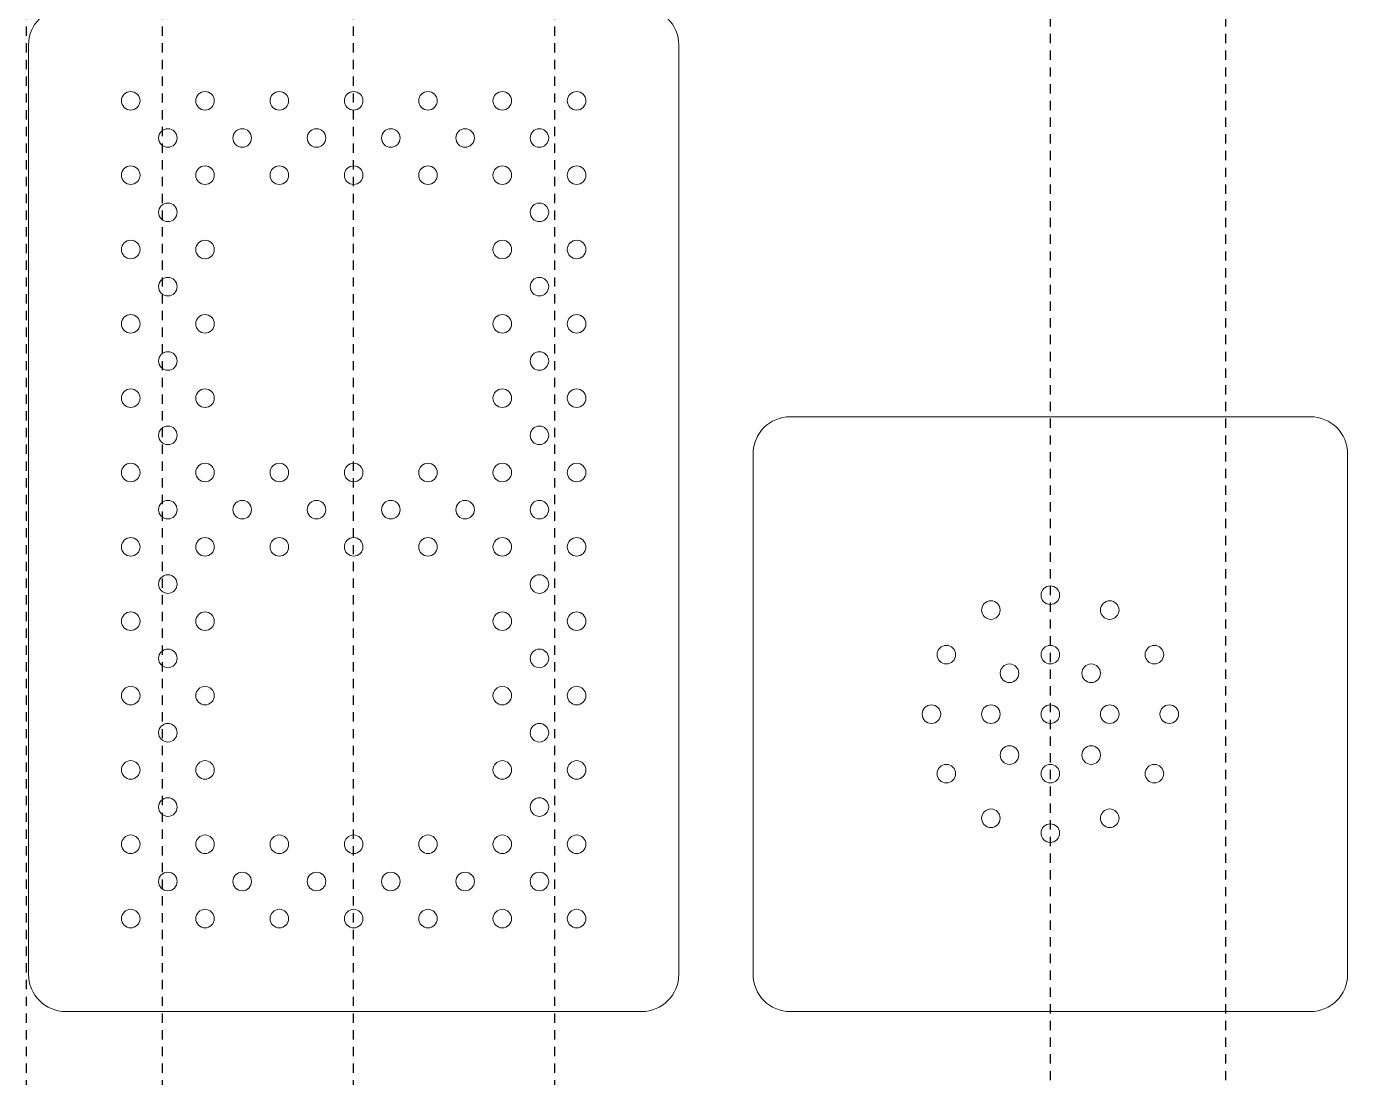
# Model space of a CAD drawing. Header units: inches. Extents: x 300 to 400, y -177 to 73.
# Drawn here: x 328.03 to 345.81, y -49.66 to -35.52 of the extents above; entities that cross this region are included whole.
import ezdxf

# ---------------------------------------------------------------- set-up
doc = ezdxf.new("R2010")
doc.units = ezdxf.units.IN
doc.header["$MEASUREMENT"] = 0
doc.linetypes.add('HIDDEN2', pattern=[0.1875, 0.125, -0.0625])
doc.layers.add('ScoreBone', color=5, linetype='Continuous')

msp = doc.modelspace()

# ---------------------------------------------------------------- linework, layer by layer
at = {"layer": 'ScoreBone', "color": 1, "linetype": 'HIDDEN2'}
for p, q in [((328.029, -68.268), (328.029, 73.232)), ((329.858, -95.268), (329.858, 73.232)), ((332.432, -54.768), (332.432, 73.232)), ((335.137, -81.768), (335.137, 73.232)), ((341.807, -87.268), (341.807, 73.232)), ((344.168, -100.768), (344.168, 73.232))]:
    msp.add_line(p, q, dxfattribs=at)
at = {"layer": 'ScoreBone', "lineweight": 5}
for points in [[(328.057, -35.768), (328.057, -35.492), (328.282, -35.268), (328.557, -35.268)], [(336.307, -35.268), (336.582, -35.268), (336.807, -35.492), (336.807, -35.768)], [(328.057, -48.268), (328.057, -48.268), (328.057, -35.768), (328.057, -35.768)], [(336.807, -35.768), (336.807, -35.768), (336.807, -48.268), (336.807, -48.268)], [(337.807, -41.268), (337.807, -40.992), (338.03, -40.768), (338.307, -40.768)], [(338.307, -40.768), (338.307, -40.768), (345.307, -40.768), (345.307, -40.768)], [(345.307, -40.768), (345.583, -40.768), (345.807, -40.992), (345.807, -41.268)], [(337.807, -48.268), (337.807, -48.268), (337.807, -41.268), (337.807, -41.268)], [(345.807, -41.268), (345.807, -41.268), (345.807, -48.268), (345.807, -48.268)], [(328.557, -48.768), (328.282, -48.768), (328.057, -48.544), (328.057, -48.268)], [(336.807, -48.268), (336.807, -48.544), (336.582, -48.768), (336.307, -48.768)], [(338.307, -48.768), (338.03, -48.768), (337.807, -48.544), (337.807, -48.268)], [(345.807, -48.268), (345.807, -48.544), (345.583, -48.768), (345.307, -48.768)], [(336.307, -48.768), (336.307, -48.768), (328.557, -48.768), (328.557, -48.768)], [(345.307, -48.768), (345.307, -48.768), (338.307, -48.768), (338.307, -48.768)]]:
    msp.add_open_spline(points, degree=3, dxfattribs=at)
for points in [[(329.557, -36.518), (329.557, -36.587), (329.5, -36.643), (329.432, -36.643), (329.364, -36.643), (329.307, -36.587), (329.307, -36.518), (329.307, -36.449), (329.364, -36.393), (329.432, -36.393), (329.5, -36.393), (329.557, -36.449), (329.557, -36.518)], [(330.557, -36.518), (330.557, -36.587), (330.5, -36.643), (330.432, -36.643), (330.364, -36.643), (330.307, -36.587), (330.307, -36.518), (330.307, -36.449), (330.364, -36.393), (330.432, -36.393), (330.5, -36.393), (330.557, -36.449), (330.557, -36.518)], [(331.557, -36.518), (331.557, -36.587), (331.5, -36.643), (331.432, -36.643), (331.364, -36.643), (331.307, -36.587), (331.307, -36.518), (331.307, -36.449), (331.364, -36.393), (331.432, -36.393), (331.5, -36.393), (331.557, -36.449), (331.557, -36.518)], [(332.557, -36.518), (332.557, -36.587), (332.5, -36.643), (332.432, -36.643), (332.364, -36.643), (332.307, -36.587), (332.307, -36.518), (332.307, -36.449), (332.364, -36.393), (332.432, -36.393), (332.5, -36.393), (332.557, -36.449), (332.557, -36.518)], [(333.557, -36.518), (333.557, -36.587), (333.5, -36.643), (333.432, -36.643), (333.364, -36.643), (333.307, -36.587), (333.307, -36.518), (333.307, -36.449), (333.364, -36.393), (333.432, -36.393), (333.5, -36.393), (333.557, -36.449), (333.557, -36.518)], [(334.557, -36.518), (334.557, -36.587), (334.5, -36.643), (334.432, -36.643), (334.364, -36.643), (334.307, -36.587), (334.307, -36.518), (334.307, -36.449), (334.364, -36.393), (334.432, -36.393), (334.5, -36.393), (334.557, -36.449), (334.557, -36.518)], [(335.557, -36.518), (335.557, -36.587), (335.5, -36.643), (335.432, -36.643), (335.364, -36.643), (335.307, -36.587), (335.307, -36.518), (335.307, -36.449), (335.364, -36.393), (335.432, -36.393), (335.5, -36.393), (335.557, -36.449), (335.557, -36.518)], [(330.057, -37.018), (330.057, -37.087), (330, -37.143), (329.932, -37.143), (329.864, -37.143), (329.807, -37.087), (329.807, -37.018), (329.807, -36.949), (329.864, -36.893), (329.932, -36.893), (330, -36.893), (330.057, -36.949), (330.057, -37.018)], [(331.057, -37.018), (331.057, -37.087), (331, -37.143), (330.932, -37.143), (330.864, -37.143), (330.807, -37.087), (330.807, -37.018), (330.807, -36.949), (330.864, -36.893), (330.932, -36.893), (331, -36.893), (331.057, -36.949), (331.057, -37.018)], [(332.057, -37.018), (332.057, -37.087), (332, -37.143), (331.932, -37.143), (331.864, -37.143), (331.807, -37.087), (331.807, -37.018), (331.807, -36.949), (331.864, -36.893), (331.932, -36.893), (332, -36.893), (332.057, -36.949), (332.057, -37.018)], [(333.057, -37.018), (333.057, -37.087), (333, -37.143), (332.932, -37.143), (332.864, -37.143), (332.807, -37.087), (332.807, -37.018), (332.807, -36.949), (332.864, -36.893), (332.932, -36.893), (333, -36.893), (333.057, -36.949), (333.057, -37.018)], [(334.057, -37.018), (334.057, -37.087), (334, -37.143), (333.932, -37.143), (333.864, -37.143), (333.807, -37.087), (333.807, -37.018), (333.807, -36.949), (333.864, -36.893), (333.932, -36.893), (334, -36.893), (334.057, -36.949), (334.057, -37.018)], [(335.057, -37.018), (335.057, -37.087), (335, -37.143), (334.932, -37.143), (334.864, -37.143), (334.807, -37.087), (334.807, -37.018), (334.807, -36.949), (334.864, -36.893), (334.932, -36.893), (335, -36.893), (335.057, -36.949), (335.057, -37.018)], [(329.557, -37.518), (329.557, -37.587), (329.5, -37.643), (329.432, -37.643), (329.364, -37.643), (329.307, -37.587), (329.307, -37.518), (329.307, -37.449), (329.364, -37.393), (329.432, -37.393), (329.5, -37.393), (329.557, -37.449), (329.557, -37.518)], [(330.557, -37.518), (330.557, -37.587), (330.5, -37.643), (330.432, -37.643), (330.364, -37.643), (330.307, -37.587), (330.307, -37.518), (330.307, -37.449), (330.364, -37.393), (330.432, -37.393), (330.5, -37.393), (330.557, -37.449), (330.557, -37.518)], [(331.557, -37.518), (331.557, -37.587), (331.5, -37.643), (331.432, -37.643), (331.364, -37.643), (331.307, -37.587), (331.307, -37.518), (331.307, -37.449), (331.364, -37.393), (331.432, -37.393), (331.5, -37.393), (331.557, -37.449), (331.557, -37.518)], [(332.557, -37.518), (332.557, -37.587), (332.5, -37.643), (332.432, -37.643), (332.364, -37.643), (332.307, -37.587), (332.307, -37.518), (332.307, -37.449), (332.364, -37.393), (332.432, -37.393), (332.5, -37.393), (332.557, -37.449), (332.557, -37.518)], [(333.557, -37.518), (333.557, -37.587), (333.5, -37.643), (333.432, -37.643), (333.364, -37.643), (333.307, -37.587), (333.307, -37.518), (333.307, -37.449), (333.364, -37.393), (333.432, -37.393), (333.5, -37.393), (333.557, -37.449), (333.557, -37.518)], [(334.557, -37.518), (334.557, -37.587), (334.5, -37.643), (334.432, -37.643), (334.364, -37.643), (334.307, -37.587), (334.307, -37.518), (334.307, -37.449), (334.364, -37.393), (334.432, -37.393), (334.5, -37.393), (334.557, -37.449), (334.557, -37.518)], [(335.557, -37.518), (335.557, -37.587), (335.5, -37.643), (335.432, -37.643), (335.364, -37.643), (335.307, -37.587), (335.307, -37.518), (335.307, -37.449), (335.364, -37.393), (335.432, -37.393), (335.5, -37.393), (335.557, -37.449), (335.557, -37.518)], [(330.057, -38.018), (330.057, -38.087), (330, -38.143), (329.932, -38.143), (329.864, -38.143), (329.807, -38.087), (329.807, -38.018), (329.807, -37.949), (329.864, -37.893), (329.932, -37.893), (330, -37.893), (330.057, -37.949), (330.057, -38.018)], [(335.057, -38.018), (335.057, -38.087), (335, -38.143), (334.932, -38.143), (334.864, -38.143), (334.807, -38.087), (334.807, -38.018), (334.807, -37.949), (334.864, -37.893), (334.932, -37.893), (335, -37.893), (335.057, -37.949), (335.057, -38.018)], [(329.557, -38.518), (329.557, -38.587), (329.5, -38.643), (329.432, -38.643), (329.364, -38.643), (329.307, -38.587), (329.307, -38.518), (329.307, -38.449), (329.364, -38.393), (329.432, -38.393), (329.5, -38.393), (329.557, -38.449), (329.557, -38.518)], [(330.557, -38.518), (330.557, -38.587), (330.5, -38.643), (330.432, -38.643), (330.364, -38.643), (330.307, -38.587), (330.307, -38.518), (330.307, -38.449), (330.364, -38.393), (330.432, -38.393), (330.5, -38.393), (330.557, -38.449), (330.557, -38.518)], [(334.557, -38.518), (334.557, -38.587), (334.5, -38.643), (334.432, -38.643), (334.364, -38.643), (334.307, -38.587), (334.307, -38.518), (334.307, -38.449), (334.364, -38.393), (334.432, -38.393), (334.5, -38.393), (334.557, -38.449), (334.557, -38.518)], [(335.557, -38.518), (335.557, -38.587), (335.5, -38.643), (335.432, -38.643), (335.364, -38.643), (335.307, -38.587), (335.307, -38.518), (335.307, -38.449), (335.364, -38.393), (335.432, -38.393), (335.5, -38.393), (335.557, -38.449), (335.557, -38.518)], [(330.057, -39.018), (330.057, -39.087), (330, -39.143), (329.932, -39.143), (329.864, -39.143), (329.807, -39.087), (329.807, -39.018), (329.807, -38.949), (329.864, -38.893), (329.932, -38.893), (330, -38.893), (330.057, -38.949), (330.057, -39.018)], [(335.057, -39.018), (335.057, -39.087), (335, -39.143), (334.932, -39.143), (334.864, -39.143), (334.807, -39.087), (334.807, -39.018), (334.807, -38.949), (334.864, -38.893), (334.932, -38.893), (335, -38.893), (335.057, -38.949), (335.057, -39.018)], [(329.557, -39.518), (329.557, -39.587), (329.5, -39.643), (329.432, -39.643), (329.364, -39.643), (329.307, -39.587), (329.307, -39.518), (329.307, -39.449), (329.364, -39.393), (329.432, -39.393), (329.5, -39.393), (329.557, -39.449), (329.557, -39.518)], [(330.557, -39.518), (330.557, -39.587), (330.5, -39.643), (330.432, -39.643), (330.364, -39.643), (330.307, -39.587), (330.307, -39.518), (330.307, -39.449), (330.364, -39.393), (330.432, -39.393), (330.5, -39.393), (330.557, -39.449), (330.557, -39.518)], [(334.557, -39.518), (334.557, -39.587), (334.5, -39.643), (334.432, -39.643), (334.364, -39.643), (334.307, -39.587), (334.307, -39.518), (334.307, -39.449), (334.364, -39.393), (334.432, -39.393), (334.5, -39.393), (334.557, -39.449), (334.557, -39.518)], [(335.557, -39.518), (335.557, -39.587), (335.5, -39.643), (335.432, -39.643), (335.364, -39.643), (335.307, -39.587), (335.307, -39.518), (335.307, -39.449), (335.364, -39.393), (335.432, -39.393), (335.5, -39.393), (335.557, -39.449), (335.557, -39.518)], [(330.057, -40.018), (330.057, -40.087), (330, -40.143), (329.932, -40.143), (329.864, -40.143), (329.807, -40.087), (329.807, -40.018), (329.807, -39.949), (329.864, -39.893), (329.932, -39.893), (330, -39.893), (330.057, -39.949), (330.057, -40.018)], [(335.057, -40.018), (335.057, -40.087), (335, -40.143), (334.932, -40.143), (334.864, -40.143), (334.807, -40.087), (334.807, -40.018), (334.807, -39.949), (334.864, -39.893), (334.932, -39.893), (335, -39.893), (335.057, -39.949), (335.057, -40.018)], [(329.557, -40.518), (329.557, -40.587), (329.5, -40.643), (329.432, -40.643), (329.364, -40.643), (329.307, -40.587), (329.307, -40.518), (329.307, -40.449), (329.364, -40.393), (329.432, -40.393), (329.5, -40.393), (329.557, -40.449), (329.557, -40.518)], [(330.557, -40.518), (330.557, -40.587), (330.5, -40.643), (330.432, -40.643), (330.364, -40.643), (330.307, -40.587), (330.307, -40.518), (330.307, -40.449), (330.364, -40.393), (330.432, -40.393), (330.5, -40.393), (330.557, -40.449), (330.557, -40.518)], [(334.557, -40.518), (334.557, -40.587), (334.5, -40.643), (334.432, -40.643), (334.364, -40.643), (334.307, -40.587), (334.307, -40.518), (334.307, -40.449), (334.364, -40.393), (334.432, -40.393), (334.5, -40.393), (334.557, -40.449), (334.557, -40.518)], [(335.557, -40.518), (335.557, -40.587), (335.5, -40.643), (335.432, -40.643), (335.364, -40.643), (335.307, -40.587), (335.307, -40.518), (335.307, -40.449), (335.364, -40.393), (335.432, -40.393), (335.5, -40.393), (335.557, -40.449), (335.557, -40.518)], [(330.057, -41.018), (330.057, -41.087), (330, -41.143), (329.932, -41.143), (329.864, -41.143), (329.807, -41.087), (329.807, -41.018), (329.807, -40.949), (329.864, -40.893), (329.932, -40.893), (330, -40.893), (330.057, -40.949), (330.057, -41.018)], [(335.057, -41.018), (335.057, -41.087), (335, -41.143), (334.932, -41.143), (334.864, -41.143), (334.807, -41.087), (334.807, -41.018), (334.807, -40.949), (334.864, -40.893), (334.932, -40.893), (335, -40.893), (335.057, -40.949), (335.057, -41.018)], [(329.557, -41.518), (329.557, -41.587), (329.5, -41.643), (329.432, -41.643), (329.364, -41.643), (329.307, -41.587), (329.307, -41.518), (329.307, -41.449), (329.364, -41.393), (329.432, -41.393), (329.5, -41.393), (329.557, -41.449), (329.557, -41.518)], [(330.557, -41.518), (330.557, -41.587), (330.5, -41.643), (330.432, -41.643), (330.364, -41.643), (330.307, -41.587), (330.307, -41.518), (330.307, -41.449), (330.364, -41.393), (330.432, -41.393), (330.5, -41.393), (330.557, -41.449), (330.557, -41.518)], [(331.557, -41.518), (331.557, -41.587), (331.5, -41.643), (331.432, -41.643), (331.364, -41.643), (331.307, -41.587), (331.307, -41.518), (331.307, -41.449), (331.364, -41.393), (331.432, -41.393), (331.5, -41.393), (331.557, -41.449), (331.557, -41.518)], [(332.557, -41.518), (332.557, -41.587), (332.5, -41.643), (332.432, -41.643), (332.364, -41.643), (332.307, -41.587), (332.307, -41.518), (332.307, -41.449), (332.364, -41.393), (332.432, -41.393), (332.5, -41.393), (332.557, -41.449), (332.557, -41.518)], [(333.557, -41.518), (333.557, -41.587), (333.5, -41.643), (333.432, -41.643), (333.364, -41.643), (333.307, -41.587), (333.307, -41.518), (333.307, -41.449), (333.364, -41.393), (333.432, -41.393), (333.5, -41.393), (333.557, -41.449), (333.557, -41.518)], [(334.557, -41.518), (334.557, -41.587), (334.5, -41.643), (334.432, -41.643), (334.364, -41.643), (334.307, -41.587), (334.307, -41.518), (334.307, -41.449), (334.364, -41.393), (334.432, -41.393), (334.5, -41.393), (334.557, -41.449), (334.557, -41.518)], [(335.557, -41.518), (335.557, -41.587), (335.5, -41.643), (335.432, -41.643), (335.364, -41.643), (335.307, -41.587), (335.307, -41.518), (335.307, -41.449), (335.364, -41.393), (335.432, -41.393), (335.5, -41.393), (335.557, -41.449), (335.557, -41.518)], [(330.057, -42.018), (330.057, -42.087), (330, -42.143), (329.932, -42.143), (329.864, -42.143), (329.807, -42.087), (329.807, -42.018), (329.807, -41.949), (329.864, -41.893), (329.932, -41.893), (330, -41.893), (330.057, -41.949), (330.057, -42.018)], [(331.057, -42.018), (331.057, -42.087), (331, -42.143), (330.932, -42.143), (330.864, -42.143), (330.807, -42.087), (330.807, -42.018), (330.807, -41.949), (330.864, -41.893), (330.932, -41.893), (331, -41.893), (331.057, -41.949), (331.057, -42.018)], [(332.057, -42.018), (332.057, -42.087), (332, -42.143), (331.932, -42.143), (331.864, -42.143), (331.807, -42.087), (331.807, -42.018), (331.807, -41.949), (331.864, -41.893), (331.932, -41.893), (332, -41.893), (332.057, -41.949), (332.057, -42.018)], [(333.057, -42.018), (333.057, -42.087), (333, -42.143), (332.932, -42.143), (332.864, -42.143), (332.807, -42.087), (332.807, -42.018), (332.807, -41.949), (332.864, -41.893), (332.932, -41.893), (333, -41.893), (333.057, -41.949), (333.057, -42.018)], [(334.057, -42.018), (334.057, -42.087), (334, -42.143), (333.932, -42.143), (333.864, -42.143), (333.807, -42.087), (333.807, -42.018), (333.807, -41.949), (333.864, -41.893), (333.932, -41.893), (334, -41.893), (334.057, -41.949), (334.057, -42.018)], [(335.057, -42.018), (335.057, -42.087), (335, -42.143), (334.932, -42.143), (334.864, -42.143), (334.807, -42.087), (334.807, -42.018), (334.807, -41.949), (334.864, -41.893), (334.932, -41.893), (335, -41.893), (335.057, -41.949), (335.057, -42.018)], [(329.557, -42.518), (329.557, -42.587), (329.5, -42.643), (329.432, -42.643), (329.364, -42.643), (329.307, -42.587), (329.307, -42.518), (329.307, -42.449), (329.364, -42.393), (329.432, -42.393), (329.5, -42.393), (329.557, -42.449), (329.557, -42.518)], [(330.557, -42.518), (330.557, -42.587), (330.5, -42.643), (330.432, -42.643), (330.364, -42.643), (330.307, -42.587), (330.307, -42.518), (330.307, -42.449), (330.364, -42.393), (330.432, -42.393), (330.5, -42.393), (330.557, -42.449), (330.557, -42.518)], [(331.557, -42.518), (331.557, -42.587), (331.5, -42.643), (331.432, -42.643), (331.364, -42.643), (331.307, -42.587), (331.307, -42.518), (331.307, -42.449), (331.364, -42.393), (331.432, -42.393), (331.5, -42.393), (331.557, -42.449), (331.557, -42.518)], [(332.557, -42.518), (332.557, -42.587), (332.5, -42.643), (332.432, -42.643), (332.364, -42.643), (332.307, -42.587), (332.307, -42.518), (332.307, -42.449), (332.364, -42.393), (332.432, -42.393), (332.5, -42.393), (332.557, -42.449), (332.557, -42.518)], [(333.557, -42.518), (333.557, -42.587), (333.5, -42.643), (333.432, -42.643), (333.364, -42.643), (333.307, -42.587), (333.307, -42.518), (333.307, -42.449), (333.364, -42.393), (333.432, -42.393), (333.5, -42.393), (333.557, -42.449), (333.557, -42.518)], [(334.557, -42.518), (334.557, -42.587), (334.5, -42.643), (334.432, -42.643), (334.364, -42.643), (334.307, -42.587), (334.307, -42.518), (334.307, -42.449), (334.364, -42.393), (334.432, -42.393), (334.5, -42.393), (334.557, -42.449), (334.557, -42.518)], [(335.557, -42.518), (335.557, -42.587), (335.5, -42.643), (335.432, -42.643), (335.364, -42.643), (335.307, -42.587), (335.307, -42.518), (335.307, -42.449), (335.364, -42.393), (335.432, -42.393), (335.5, -42.393), (335.557, -42.449), (335.557, -42.518)], [(330.057, -43.018), (330.057, -43.087), (330, -43.143), (329.932, -43.143), (329.864, -43.143), (329.807, -43.087), (329.807, -43.018), (329.807, -42.949), (329.864, -42.893), (329.932, -42.893), (330, -42.893), (330.057, -42.949), (330.057, -43.018)], [(335.057, -43.018), (335.057, -43.087), (335, -43.143), (334.932, -43.143), (334.864, -43.143), (334.807, -43.087), (334.807, -43.018), (334.807, -42.949), (334.864, -42.893), (334.932, -42.893), (335, -42.893), (335.057, -42.949), (335.057, -43.018)], [(341.932, -43.168), (341.932, -43.237), (341.876, -43.293), (341.807, -43.293), (341.737, -43.293), (341.682, -43.237), (341.682, -43.168), (341.682, -43.099), (341.737, -43.043), (341.807, -43.043), (341.876, -43.043), (341.932, -43.099), (341.932, -43.168)], [(341.132, -43.368), (341.132, -43.437), (341.076, -43.493), (341.007, -43.493), (340.938, -43.493), (340.882, -43.437), (340.882, -43.368), (340.882, -43.299), (340.938, -43.243), (341.007, -43.243), (341.076, -43.243), (341.132, -43.299), (341.132, -43.368)], [(342.731, -43.368), (342.731, -43.437), (342.676, -43.493), (342.606, -43.493), (342.538, -43.493), (342.481, -43.437), (342.481, -43.368), (342.481, -43.299), (342.538, -43.243), (342.606, -43.243), (342.676, -43.243), (342.731, -43.299), (342.731, -43.368)], [(329.557, -43.518), (329.557, -43.587), (329.5, -43.643), (329.432, -43.643), (329.364, -43.643), (329.307, -43.587), (329.307, -43.518), (329.307, -43.449), (329.364, -43.393), (329.432, -43.393), (329.5, -43.393), (329.557, -43.449), (329.557, -43.518)], [(329.557, -43.518), (329.557, -43.587), (329.5, -43.643), (329.432, -43.643), (329.364, -43.643), (329.307, -43.587), (329.307, -43.518), (329.307, -43.449), (329.364, -43.393), (329.432, -43.393), (329.5, -43.393), (329.557, -43.449), (329.557, -43.518)], [(330.557, -43.518), (330.557, -43.587), (330.5, -43.643), (330.432, -43.643), (330.364, -43.643), (330.307, -43.587), (330.307, -43.518), (330.307, -43.449), (330.364, -43.393), (330.432, -43.393), (330.5, -43.393), (330.557, -43.449), (330.557, -43.518)], [(330.557, -43.518), (330.557, -43.587), (330.5, -43.643), (330.432, -43.643), (330.364, -43.643), (330.307, -43.587), (330.307, -43.518), (330.307, -43.449), (330.364, -43.393), (330.432, -43.393), (330.5, -43.393), (330.557, -43.449), (330.557, -43.518)], [(334.557, -43.518), (334.557, -43.587), (334.5, -43.643), (334.432, -43.643), (334.364, -43.643), (334.307, -43.587), (334.307, -43.518), (334.307, -43.449), (334.364, -43.393), (334.432, -43.393), (334.5, -43.393), (334.557, -43.449), (334.557, -43.518)], [(334.557, -43.518), (334.557, -43.587), (334.5, -43.643), (334.432, -43.643), (334.364, -43.643), (334.307, -43.587), (334.307, -43.518), (334.307, -43.449), (334.364, -43.393), (334.432, -43.393), (334.5, -43.393), (334.557, -43.449), (334.557, -43.518)], [(335.557, -43.518), (335.557, -43.587), (335.5, -43.643), (335.432, -43.643), (335.364, -43.643), (335.307, -43.587), (335.307, -43.518), (335.307, -43.449), (335.364, -43.393), (335.432, -43.393), (335.5, -43.393), (335.557, -43.449), (335.557, -43.518)], [(335.557, -43.518), (335.557, -43.587), (335.5, -43.643), (335.432, -43.643), (335.364, -43.643), (335.307, -43.587), (335.307, -43.518), (335.307, -43.449), (335.364, -43.393), (335.432, -43.393), (335.5, -43.393), (335.557, -43.449), (335.557, -43.518)], [(330.057, -44.018), (330.057, -44.087), (330, -44.143), (329.932, -44.143), (329.864, -44.143), (329.807, -44.087), (329.807, -44.018), (329.807, -43.949), (329.864, -43.893), (329.932, -43.893), (330, -43.893), (330.057, -43.949), (330.057, -44.018)], [(330.057, -44.018), (330.057, -44.087), (330, -44.143), (329.932, -44.143), (329.864, -44.143), (329.807, -44.087), (329.807, -44.018), (329.807, -43.949), (329.864, -43.893), (329.932, -43.893), (330, -43.893), (330.057, -43.949), (330.057, -44.018)], [(335.057, -44.018), (335.057, -44.087), (335, -44.143), (334.932, -44.143), (334.864, -44.143), (334.807, -44.087), (334.807, -44.018), (334.807, -43.949), (334.864, -43.893), (334.932, -43.893), (335, -43.893), (335.057, -43.949), (335.057, -44.018)], [(335.057, -44.018), (335.057, -44.087), (335, -44.143), (334.932, -44.143), (334.864, -44.143), (334.807, -44.087), (334.807, -44.018), (334.807, -43.949), (334.864, -43.893), (334.932, -43.893), (335, -43.893), (335.057, -43.949), (335.057, -44.018)], [(340.532, -43.968), (340.532, -44.037), (340.476, -44.093), (340.407, -44.093), (340.338, -44.093), (340.282, -44.037), (340.282, -43.968), (340.282, -43.899), (340.338, -43.843), (340.407, -43.843), (340.476, -43.843), (340.532, -43.899), (340.532, -43.968)], [(341.932, -43.968), (341.932, -44.037), (341.876, -44.093), (341.807, -44.093), (341.737, -44.093), (341.682, -44.037), (341.682, -43.968), (341.682, -43.899), (341.737, -43.843), (341.807, -43.843), (341.876, -43.843), (341.932, -43.899), (341.932, -43.968)], [(343.332, -43.968), (343.332, -44.037), (343.275, -44.093), (343.207, -44.093), (343.138, -44.093), (343.082, -44.037), (343.082, -43.968), (343.082, -43.899), (343.138, -43.843), (343.207, -43.843), (343.275, -43.843), (343.332, -43.899), (343.332, -43.968)], [(341.382, -44.218), (341.382, -44.287), (341.326, -44.343), (341.257, -44.343), (341.188, -44.343), (341.132, -44.287), (341.132, -44.218), (341.132, -44.149), (341.188, -44.093), (341.257, -44.093), (341.326, -44.093), (341.382, -44.149), (341.382, -44.218)], [(342.481, -44.218), (342.481, -44.287), (342.426, -44.343), (342.356, -44.343), (342.288, -44.343), (342.231, -44.287), (342.231, -44.218), (342.231, -44.149), (342.288, -44.093), (342.356, -44.093), (342.426, -44.093), (342.481, -44.149), (342.481, -44.218)], [(329.557, -44.518), (329.557, -44.587), (329.5, -44.643), (329.432, -44.643), (329.364, -44.643), (329.307, -44.587), (329.307, -44.518), (329.307, -44.449), (329.364, -44.393), (329.432, -44.393), (329.5, -44.393), (329.557, -44.449), (329.557, -44.518)], [(330.557, -44.518), (330.557, -44.587), (330.5, -44.643), (330.432, -44.643), (330.364, -44.643), (330.307, -44.587), (330.307, -44.518), (330.307, -44.449), (330.364, -44.393), (330.432, -44.393), (330.5, -44.393), (330.557, -44.449), (330.557, -44.518)], [(334.557, -44.518), (334.557, -44.587), (334.5, -44.643), (334.432, -44.643), (334.364, -44.643), (334.307, -44.587), (334.307, -44.518), (334.307, -44.449), (334.364, -44.393), (334.432, -44.393), (334.5, -44.393), (334.557, -44.449), (334.557, -44.518)], [(335.557, -44.518), (335.557, -44.587), (335.5, -44.643), (335.432, -44.643), (335.364, -44.643), (335.307, -44.587), (335.307, -44.518), (335.307, -44.449), (335.364, -44.393), (335.432, -44.393), (335.5, -44.393), (335.557, -44.449), (335.557, -44.518)], [(340.332, -44.768), (340.332, -44.837), (340.275, -44.893), (340.207, -44.893), (340.138, -44.893), (340.082, -44.837), (340.082, -44.768), (340.082, -44.699), (340.138, -44.643), (340.207, -44.643), (340.275, -44.643), (340.332, -44.699), (340.332, -44.768)], [(341.132, -44.768), (341.132, -44.837), (341.076, -44.893), (341.007, -44.893), (340.938, -44.893), (340.882, -44.837), (340.882, -44.768), (340.882, -44.699), (340.938, -44.643), (341.007, -44.643), (341.076, -44.643), (341.132, -44.699), (341.132, -44.768)], [(341.932, -44.768), (341.932, -44.837), (341.876, -44.893), (341.807, -44.893), (341.737, -44.893), (341.682, -44.837), (341.682, -44.768), (341.682, -44.699), (341.737, -44.643), (341.807, -44.643), (341.876, -44.643), (341.932, -44.699), (341.932, -44.768)], [(342.731, -44.768), (342.731, -44.837), (342.676, -44.893), (342.606, -44.893), (342.538, -44.893), (342.481, -44.837), (342.481, -44.768), (342.481, -44.699), (342.538, -44.643), (342.606, -44.643), (342.676, -44.643), (342.731, -44.699), (342.731, -44.768)], [(343.532, -44.768), (343.532, -44.837), (343.476, -44.893), (343.407, -44.893), (343.338, -44.893), (343.282, -44.837), (343.282, -44.768), (343.282, -44.699), (343.338, -44.643), (343.407, -44.643), (343.476, -44.643), (343.532, -44.699), (343.532, -44.768)], [(330.057, -45.018), (330.057, -45.087), (330, -45.143), (329.932, -45.143), (329.864, -45.143), (329.807, -45.087), (329.807, -45.018), (329.807, -44.949), (329.864, -44.893), (329.932, -44.893), (330, -44.893), (330.057, -44.949), (330.057, -45.018)], [(335.057, -45.018), (335.057, -45.087), (335, -45.143), (334.932, -45.143), (334.864, -45.143), (334.807, -45.087), (334.807, -45.018), (334.807, -44.949), (334.864, -44.893), (334.932, -44.893), (335, -44.893), (335.057, -44.949), (335.057, -45.018)], [(341.382, -45.318), (341.382, -45.387), (341.326, -45.443), (341.257, -45.443), (341.188, -45.443), (341.132, -45.387), (341.132, -45.318), (341.132, -45.249), (341.188, -45.193), (341.257, -45.193), (341.326, -45.193), (341.382, -45.249), (341.382, -45.318)], [(342.481, -45.318), (342.481, -45.387), (342.426, -45.443), (342.356, -45.443), (342.288, -45.443), (342.231, -45.387), (342.231, -45.318), (342.231, -45.249), (342.288, -45.193), (342.356, -45.193), (342.426, -45.193), (342.481, -45.249), (342.481, -45.318)], [(329.557, -45.518), (329.557, -45.587), (329.5, -45.643), (329.432, -45.643), (329.364, -45.643), (329.307, -45.587), (329.307, -45.518), (329.307, -45.449), (329.364, -45.393), (329.432, -45.393), (329.5, -45.393), (329.557, -45.449), (329.557, -45.518)], [(330.557, -45.518), (330.557, -45.587), (330.5, -45.643), (330.432, -45.643), (330.364, -45.643), (330.307, -45.587), (330.307, -45.518), (330.307, -45.449), (330.364, -45.393), (330.432, -45.393), (330.5, -45.393), (330.557, -45.449), (330.557, -45.518)], [(334.557, -45.518), (334.557, -45.587), (334.5, -45.643), (334.432, -45.643), (334.364, -45.643), (334.307, -45.587), (334.307, -45.518), (334.307, -45.449), (334.364, -45.393), (334.432, -45.393), (334.5, -45.393), (334.557, -45.449), (334.557, -45.518)], [(335.557, -45.518), (335.557, -45.587), (335.5, -45.643), (335.432, -45.643), (335.364, -45.643), (335.307, -45.587), (335.307, -45.518), (335.307, -45.449), (335.364, -45.393), (335.432, -45.393), (335.5, -45.393), (335.557, -45.449), (335.557, -45.518)], [(340.532, -45.568), (340.532, -45.637), (340.476, -45.693), (340.407, -45.693), (340.338, -45.693), (340.282, -45.637), (340.282, -45.568), (340.282, -45.499), (340.338, -45.443), (340.407, -45.443), (340.476, -45.443), (340.532, -45.499), (340.532, -45.568)], [(341.932, -45.568), (341.932, -45.637), (341.876, -45.693), (341.807, -45.693), (341.737, -45.693), (341.682, -45.637), (341.682, -45.568), (341.682, -45.499), (341.737, -45.443), (341.807, -45.443), (341.876, -45.443), (341.932, -45.499), (341.932, -45.568)], [(343.332, -45.568), (343.332, -45.637), (343.275, -45.693), (343.207, -45.693), (343.138, -45.693), (343.082, -45.637), (343.082, -45.568), (343.082, -45.499), (343.138, -45.443), (343.207, -45.443), (343.275, -45.443), (343.332, -45.499), (343.332, -45.568)], [(330.057, -46.018), (330.057, -46.087), (330, -46.143), (329.932, -46.143), (329.864, -46.143), (329.807, -46.087), (329.807, -46.018), (329.807, -45.949), (329.864, -45.893), (329.932, -45.893), (330, -45.893), (330.057, -45.949), (330.057, -46.018)], [(335.057, -46.018), (335.057, -46.087), (335, -46.143), (334.932, -46.143), (334.864, -46.143), (334.807, -46.087), (334.807, -46.018), (334.807, -45.949), (334.864, -45.893), (334.932, -45.893), (335, -45.893), (335.057, -45.949), (335.057, -46.018)], [(341.132, -46.168), (341.132, -46.237), (341.076, -46.293), (341.007, -46.293), (340.938, -46.293), (340.882, -46.237), (340.882, -46.168), (340.882, -46.099), (340.938, -46.043), (341.007, -46.043), (341.076, -46.043), (341.132, -46.099), (341.132, -46.168)], [(342.731, -46.168), (342.731, -46.237), (342.676, -46.293), (342.606, -46.293), (342.538, -46.293), (342.481, -46.237), (342.481, -46.168), (342.481, -46.099), (342.538, -46.043), (342.606, -46.043), (342.676, -46.043), (342.731, -46.099), (342.731, -46.168)], [(329.557, -46.518), (329.557, -46.587), (329.5, -46.643), (329.432, -46.643), (329.364, -46.643), (329.307, -46.587), (329.307, -46.518), (329.307, -46.449), (329.364, -46.393), (329.432, -46.393), (329.5, -46.393), (329.557, -46.449), (329.557, -46.518)], [(330.557, -46.518), (330.557, -46.587), (330.5, -46.643), (330.432, -46.643), (330.364, -46.643), (330.307, -46.587), (330.307, -46.518), (330.307, -46.449), (330.364, -46.393), (330.432, -46.393), (330.5, -46.393), (330.557, -46.449), (330.557, -46.518)], [(331.557, -46.518), (331.557, -46.587), (331.5, -46.643), (331.432, -46.643), (331.364, -46.643), (331.307, -46.587), (331.307, -46.518), (331.307, -46.449), (331.364, -46.393), (331.432, -46.393), (331.5, -46.393), (331.557, -46.449), (331.557, -46.518)], [(332.557, -46.518), (332.557, -46.587), (332.5, -46.643), (332.432, -46.643), (332.364, -46.643), (332.307, -46.587), (332.307, -46.518), (332.307, -46.449), (332.364, -46.393), (332.432, -46.393), (332.5, -46.393), (332.557, -46.449), (332.557, -46.518)], [(333.557, -46.518), (333.557, -46.587), (333.5, -46.643), (333.432, -46.643), (333.364, -46.643), (333.307, -46.587), (333.307, -46.518), (333.307, -46.449), (333.364, -46.393), (333.432, -46.393), (333.5, -46.393), (333.557, -46.449), (333.557, -46.518)], [(334.557, -46.518), (334.557, -46.587), (334.5, -46.643), (334.432, -46.643), (334.364, -46.643), (334.307, -46.587), (334.307, -46.518), (334.307, -46.449), (334.364, -46.393), (334.432, -46.393), (334.5, -46.393), (334.557, -46.449), (334.557, -46.518)], [(335.557, -46.518), (335.557, -46.587), (335.5, -46.643), (335.432, -46.643), (335.364, -46.643), (335.307, -46.587), (335.307, -46.518), (335.307, -46.449), (335.364, -46.393), (335.432, -46.393), (335.5, -46.393), (335.557, -46.449), (335.557, -46.518)], [(341.932, -46.368), (341.932, -46.437), (341.876, -46.493), (341.807, -46.493), (341.737, -46.493), (341.682, -46.437), (341.682, -46.368), (341.682, -46.299), (341.737, -46.243), (341.807, -46.243), (341.876, -46.243), (341.932, -46.299), (341.932, -46.368)], [(330.057, -47.018), (330.057, -47.087), (330, -47.143), (329.932, -47.143), (329.864, -47.143), (329.807, -47.087), (329.807, -47.018), (329.807, -46.949), (329.864, -46.893), (329.932, -46.893), (330, -46.893), (330.057, -46.949), (330.057, -47.018)], [(331.057, -47.018), (331.057, -47.087), (331, -47.143), (330.932, -47.143), (330.864, -47.143), (330.807, -47.087), (330.807, -47.018), (330.807, -46.949), (330.864, -46.893), (330.932, -46.893), (331, -46.893), (331.057, -46.949), (331.057, -47.018)], [(332.057, -47.018), (332.057, -47.087), (332, -47.143), (331.932, -47.143), (331.864, -47.143), (331.807, -47.087), (331.807, -47.018), (331.807, -46.949), (331.864, -46.893), (331.932, -46.893), (332, -46.893), (332.057, -46.949), (332.057, -47.018)], [(333.057, -47.018), (333.057, -47.087), (333, -47.143), (332.932, -47.143), (332.864, -47.143), (332.807, -47.087), (332.807, -47.018), (332.807, -46.949), (332.864, -46.893), (332.932, -46.893), (333, -46.893), (333.057, -46.949), (333.057, -47.018)], [(334.057, -47.018), (334.057, -47.087), (334, -47.143), (333.932, -47.143), (333.864, -47.143), (333.807, -47.087), (333.807, -47.018), (333.807, -46.949), (333.864, -46.893), (333.932, -46.893), (334, -46.893), (334.057, -46.949), (334.057, -47.018)], [(335.057, -47.018), (335.057, -47.087), (335, -47.143), (334.932, -47.143), (334.864, -47.143), (334.807, -47.087), (334.807, -47.018), (334.807, -46.949), (334.864, -46.893), (334.932, -46.893), (335, -46.893), (335.057, -46.949), (335.057, -47.018)], [(329.557, -47.518), (329.557, -47.587), (329.5, -47.643), (329.432, -47.643), (329.364, -47.643), (329.307, -47.587), (329.307, -47.518), (329.307, -47.449), (329.364, -47.393), (329.432, -47.393), (329.5, -47.393), (329.557, -47.449), (329.557, -47.518)], [(330.557, -47.518), (330.557, -47.587), (330.5, -47.643), (330.432, -47.643), (330.364, -47.643), (330.307, -47.587), (330.307, -47.518), (330.307, -47.449), (330.364, -47.393), (330.432, -47.393), (330.5, -47.393), (330.557, -47.449), (330.557, -47.518)], [(331.557, -47.518), (331.557, -47.587), (331.5, -47.643), (331.432, -47.643), (331.364, -47.643), (331.307, -47.587), (331.307, -47.518), (331.307, -47.449), (331.364, -47.393), (331.432, -47.393), (331.5, -47.393), (331.557, -47.449), (331.557, -47.518)], [(332.557, -47.518), (332.557, -47.587), (332.5, -47.643), (332.432, -47.643), (332.364, -47.643), (332.307, -47.587), (332.307, -47.518), (332.307, -47.449), (332.364, -47.393), (332.432, -47.393), (332.5, -47.393), (332.557, -47.449), (332.557, -47.518)], [(333.557, -47.518), (333.557, -47.587), (333.5, -47.643), (333.432, -47.643), (333.364, -47.643), (333.307, -47.587), (333.307, -47.518), (333.307, -47.449), (333.364, -47.393), (333.432, -47.393), (333.5, -47.393), (333.557, -47.449), (333.557, -47.518)], [(334.557, -47.518), (334.557, -47.587), (334.5, -47.643), (334.432, -47.643), (334.364, -47.643), (334.307, -47.587), (334.307, -47.518), (334.307, -47.449), (334.364, -47.393), (334.432, -47.393), (334.5, -47.393), (334.557, -47.449), (334.557, -47.518)], [(335.557, -47.518), (335.557, -47.587), (335.5, -47.643), (335.432, -47.643), (335.364, -47.643), (335.307, -47.587), (335.307, -47.518), (335.307, -47.449), (335.364, -47.393), (335.432, -47.393), (335.5, -47.393), (335.557, -47.449), (335.557, -47.518)]]:
    msp.add_open_spline(points, degree=3, knots=[0, 0, 0, 0, 1, 1, 1, 2, 2, 2, 3, 3, 3, 4, 4, 4, 4], dxfattribs=at)

doc.saveas('drawing.dxf')
